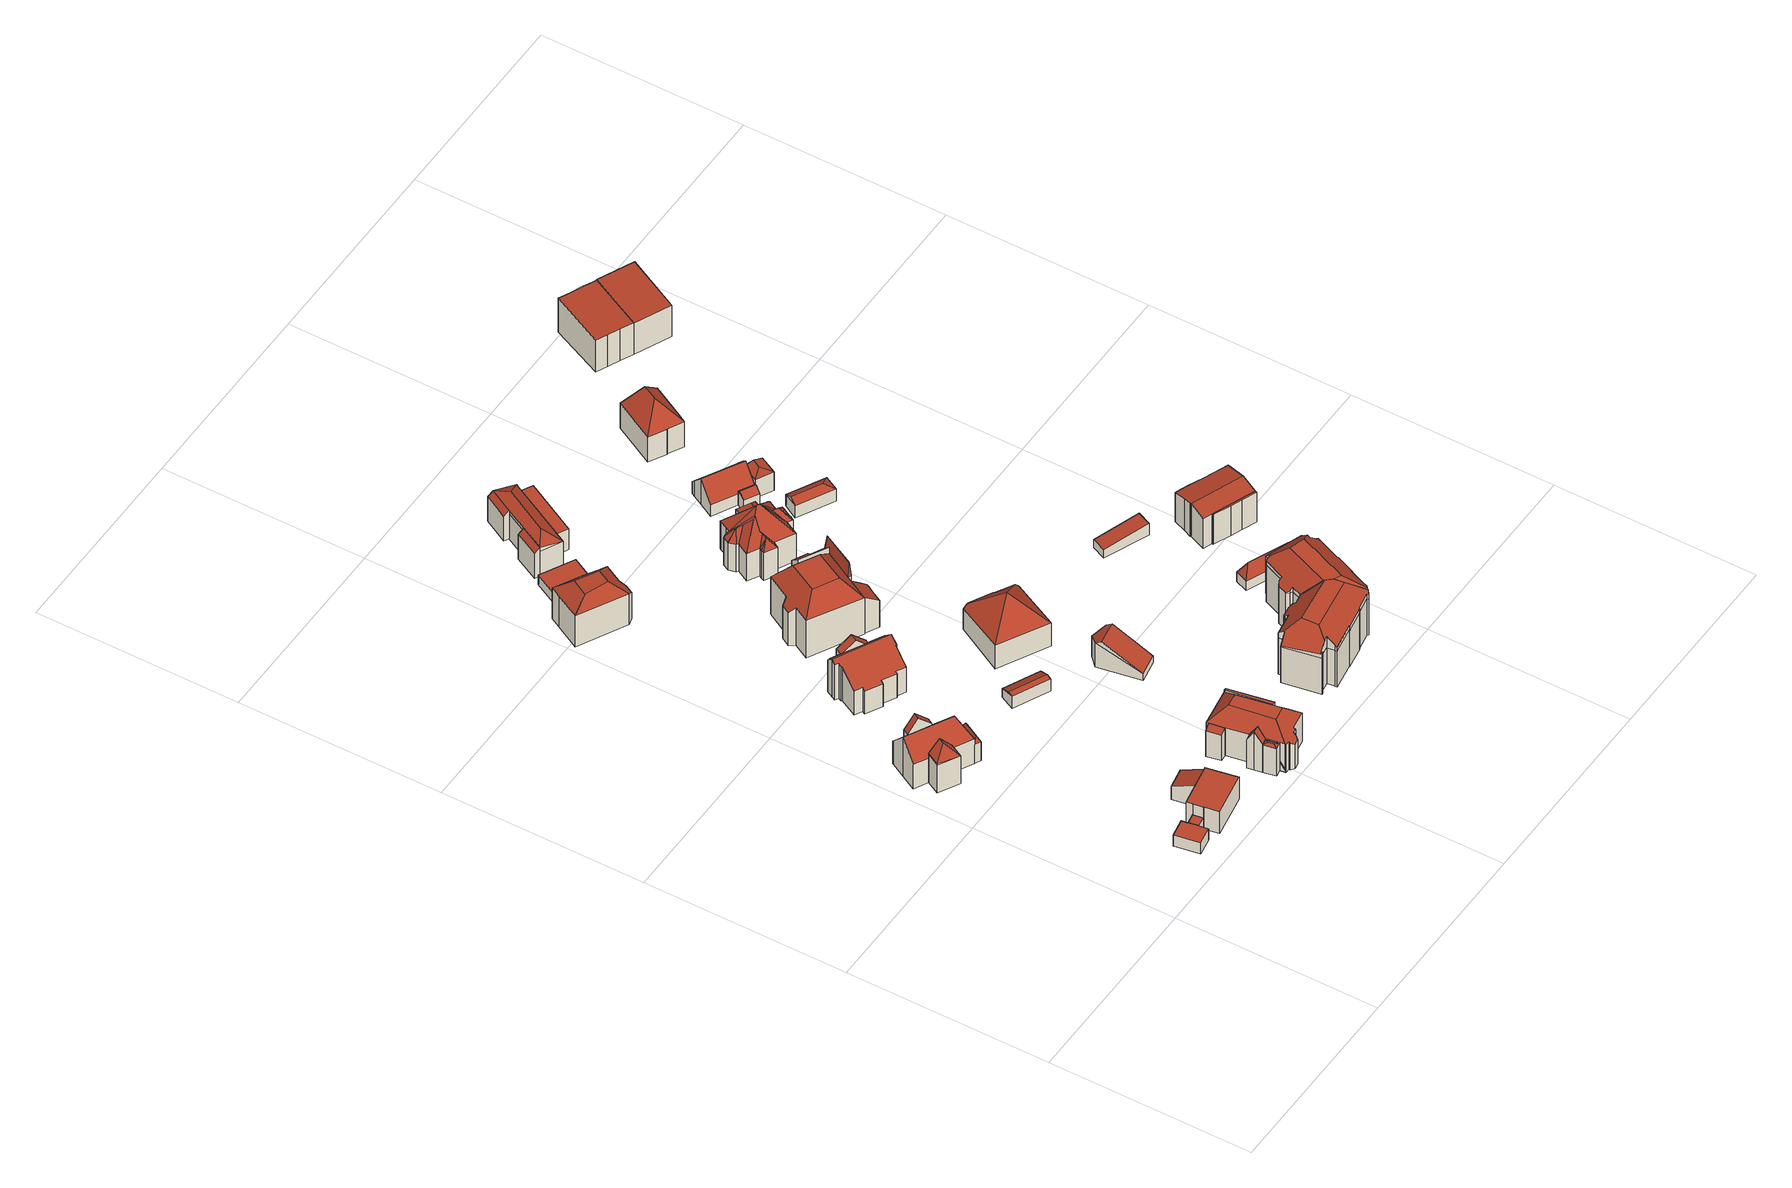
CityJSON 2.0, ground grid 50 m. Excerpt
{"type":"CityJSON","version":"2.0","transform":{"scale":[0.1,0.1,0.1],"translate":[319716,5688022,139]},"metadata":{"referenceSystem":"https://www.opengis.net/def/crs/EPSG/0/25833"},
"CityObjects":{
"building1":{"type":"Building","attributes":{"Gemeindeschluessel":14713000,"Geometrietyp2DReferenz":"3000","function":"31001_9998","roofType":"9999"},"children":["building1-1","building1-2","building1-3","building1-4"]},
"building1-1":{"type":"BuildingPart","attributes":{"Dachtyp_tdc":"tdcPolyFlatRoof","Dachneigung":0,"QualitaetDacherkennung":71,"Geometrietyp2DReferenz":"3000","roofType":"1000","measuredHeight":3.34},"parents":["building1"],"geometry":[{"type":"MultiSurface","lod":"2","boundaries":[[[0,1,2,3]],[[1,4,5,2]],[[6,7,8,9]],[[7,10,11,8]],[[10,0,3,11]],[[10,7,6,4,1,0]],[[3,2,5,9,8,11]],[[9,5,4,6]]],"semantics":{"surfaces":[{"type":"WallSurface"},{"type":"RoofSurface"},{"type":"GroundSurface"},{"type":"ClosureSurface"}],"values":[0,0,0,0,0,1,2,3]}}]},
"building1-2":{"type":"BuildingPart","attributes":{"Dachtyp_tdc":"tdcPolyFlatRoof","Dachneigung":0,"QualitaetDacherkennung":72,"Geometrietyp2DReferenz":"3000","roofType":"1000","measuredHeight":6.5},"parents":["building1"],"geometry":[{"type":"MultiSurface","lod":"2","boundaries":[[[12,13,14,15]],[[13,16,17,14]],[[16,18,19,20,17]],[[21,22,23]],[[21,24,25,22]],[[24,26,27,25]],[[26,28,27]],[[29,30,31,32,33]],[[30,12,15,31]],[[30,29,26,24,21,18,16,13,12]],[[15,14,17,20,22,25,27,32,31]],[[23,19,18,21]],[[23,22,20,19]],[[33,28,26,29]],[[33,32,27,28]]],"semantics":{"surfaces":[{"type":"WallSurface"},{"type":"RoofSurface"},{"type":"GroundSurface"},{"type":"ClosureSurface"}],"values":[0,0,0,0,0,0,0,0,0,1,2,0,3,0,3]}}]},
"building1-3":{"type":"BuildingPart","attributes":{"Dachtyp_tdc":"tdcPolyFlatRoof","Dachneigung":23.84,"QualitaetDacherkennung":59,"Geometrietyp2DReferenz":"3000","roofType":"2100","measuredHeight":6.34},"parents":["building1"],"geometry":[{"type":"MultiSurface","lod":"2","boundaries":[[[28,34,35,27]],[[34,36,37,35]],[[36,33,32,37]],[[33,36,34,28]],[[27,35,37,32]],[[27,32,33,28]]],"semantics":{"surfaces":[{"type":"WallSurface"},{"type":"RoofSurface"},{"type":"GroundSurface"},{"type":"ClosureSurface"}],"values":[0,0,0,1,2,3]}}]},
"building1-4":{"type":"BuildingPart","attributes":{"Dachtyp_tdc":"tdcPolyFlatRoof","Dachneigung":0,"QualitaetDacherkennung":72,"Geometrietyp2DReferenz":"3000","roofType":"1000","measuredHeight":3.4},"parents":["building1"],"geometry":[{"type":"MultiSurface","lod":"2","boundaries":[[[19,38,9,20]],[[38,6,9]],[[39,23,22,5,4]],[[23,39,38,19]],[[20,9,5,22]],[[4,6,38,39]],[[4,5,9,6]],[[20,22,23,19]]],"semantics":{"surfaces":[{"type":"WallSurface"},{"type":"RoofSurface"},{"type":"GroundSurface"},{"type":"ClosureSurface"}],"values":[0,0,0,1,2,0,3,3]}}]},
"building2":{"type":"Building","attributes":{"Gemeindeschluessel":14713000,"Geometrietyp2DReferenz":"3000","function":"31001_9998","roofType":"9999"},"children":["building2-1","building2-2","building2-3","building2-4"]},
"building2-1":{"type":"BuildingPart","attributes":{"Dachtyp_tdc":"tdcFreeFormRoof","Dachneigung":61.76,"QualitaetDacherkennung":25,"Geometrietyp2DReferenz":"3000","roofType":"5000","measuredHeight":7.15},"parents":["building2"],"geometry":[{"type":"MultiSurface","lod":"2","boundaries":[[[40,41,42,43]],[[41,44,45,42]],[[46,40,43,47]],[[44,41,48]],[[49,48,41,40]],[[49,40,46]],[[46,44,48,49]],[[43,42,45,47]],[[47,45,44,46]]],"semantics":{"surfaces":[{"type":"WallSurface"},{"type":"RoofSurface"},{"type":"GroundSurface"},{"type":"ClosureSurface"}],"values":[0,0,0,1,1,1,1,2,3]}}]},
"building2-2":{"type":"BuildingPart","attributes":{"Dachtyp_tdc":"tdcHipAndGableRoof","Dachneigung":48.73,"QualitaetDacherkennung":74,"Geometrietyp2DReferenz":"3000","roofType":"5000","measuredHeight":11.68},"parents":["building2"],"geometry":[{"type":"MultiSurface","lod":"2","boundaries":[[[50,51,52,53]],[[51,54,55,52]],[[54,56,55]],[[57,50,53,58,59]],[[60,50,61]],[[57,62,61,50]],[[60,61,62,63]],[[54,63,62,57]],[[51,60,63,54]],[[50,60,51]],[[53,52,55,58]],[[59,56,54,57]],[[59,58,55,56]]],"semantics":{"surfaces":[{"type":"WallSurface"},{"type":"RoofSurface"},{"type":"GroundSurface"},{"type":"ClosureSurface"}],"values":[0,0,0,0,1,1,1,0,0,0,2,0,3]}}]},
"building2-3":{"type":"BuildingPart","attributes":{"Dachtyp_tdc":"tdcGableRoof","Dachneigung":54.22,"QualitaetDacherkennung":40,"Geometrietyp2DReferenz":"3000","roofType":"3100","measuredHeight":10.3},"parents":["building2"],"geometry":[{"type":"MultiSurface","lod":"2","boundaries":[[[64,65,66,67]],[[64,68,69,65]],[[68,70,71,69]],[[70,72,73,71]],[[74,75,76,77]],[[76,75,68,64,67]],[[68,75,74,70]],[[72,77,76,67]],[[70,74,77,72]],[[73,66,65,69,71]],[[67,66,73,72]]],"semantics":{"surfaces":[{"type":"WallSurface"},{"type":"RoofSurface"},{"type":"GroundSurface"},{"type":"ClosureSurface"}],"values":[0,0,0,0,1,1,0,0,0,2,3]}}]},
"building2-4":{"type":"BuildingPart","attributes":{"Dachtyp_tdc":"tdcHipAndGableRoof","Dachneigung":48.33,"QualitaetDacherkennung":49,"Geometrietyp2DReferenz":"3000","roofType":"5000","measuredHeight":11.55},"parents":["building2"],"geometry":[{"type":"MultiSurface","lod":"2","boundaries":[[[56,78,55]],[[78,79,80,55]],[[79,81,82,80]],[[81,83,84,82]],[[83,85,86,84]],[[85,87,88,86]],[[87,89,90,88]],[[89,67,66,90]],[[72,91,92,73]],[[91,93,94,92]],[[93,95,46,47,94]],[[96,59,58,45,44]],[[96,95,93,97]],[[93,91,72,67,89,87,85,83,81,97]],[[81,79,78,56,59,96,97]],[[55,80,82,84,86,88,90,66,73,92,94,47,45,58]],[[73,66,67,72]],[[44,46,95,96]],[[44,45,47,46]],[[56,55,58,59]]],"semantics":{"surfaces":[{"type":"WallSurface"},{"type":"RoofSurface"},{"type":"GroundSurface"},{"type":"ClosureSurface"}],"values":[0,0,0,0,0,0,0,0,0,0,0,0,1,1,1,2,3,0,3,3]}}]},
"building3":{"type":"Building","attributes":{"Dachtyp_tdc":"tdcFreeFormRoof","Gemeindeschluessel":14713000,"Dachneigung":21.13,"QualitaetDacherkennung":28,"Geometrietyp2DReferenz":"3000","function":"31001_9998","roofType":"5000","measuredHeight":8.4},"geometry":[{"type":"MultiSurface","lod":"2","boundaries":[[[98,99,100,101]],[[99,102,103,100]],[[102,104,105,103]],[[104,98,101,105]],[[106,104,102]],[[107,106,102,99]],[[107,99,98]],[[106,107,98,104]],[[101,100,103,105]]],"semantics":{"surfaces":[{"type":"WallSurface"},{"type":"RoofSurface"},{"type":"GroundSurface"}],"values":[0,0,0,0,1,1,1,1,2]}}]},
"building4":{"type":"Building","attributes":{"Dachtyp_tdc":"tdcPolyFlatRoof","Gemeindeschluessel":14713000,"Dachneigung":21.86,"QualitaetDacherkennung":74,"Geometrietyp2DReferenz":"3000","function":"31001_9998","roofType":"2100","measuredHeight":8.21},"geometry":[{"type":"MultiSurface","lod":"2","boundaries":[[[108,109,110,111]],[[109,112,113,110]],[[112,114,115,113]],[[114,108,111,115]],[[114,112,109,108]],[[111,110,113,115]]],"semantics":{"surfaces":[{"type":"WallSurface"},{"type":"RoofSurface"},{"type":"GroundSurface"}],"values":[0,0,0,0,1,2]}}]},
"building5":{"type":"Building","attributes":{"Gemeindeschluessel":14713000,"Geometrietyp2DReferenz":"3000","function":"31001_9998","roofType":"9999"},"children":["building5-1","building5-2"]},
"building5-1":{"type":"BuildingPart","attributes":{"Dachtyp_tdc":"tdcGableRoof","Dachneigung":29.46,"QualitaetDacherkennung":26,"Geometrietyp2DReferenz":"3000","roofType":"3100","measuredHeight":11.12},"parents":["building5"],"geometry":[{"type":"MultiSurface","lod":"2","boundaries":[[[116,117,118,119]],[[117,120,118]],[[121,122,123,124]],[[122,125,126,123]],[[125,127,128,126]],[[127,129,130,128]],[[129,131,132,130]],[[131,133,134,132]],[[133,135,136,134]],[[135,137,138,136]],[[137,139,140,138]],[[139,141,142,140]],[[141,143,144,142]],[[143,145,146,144]],[[145,147,148,146]],[[147,149,150,148]],[[149,151,152,150]],[[151,153,154,152]],[[153,155,156,154]],[[155,157,158,156]],[[157,159,160,158]],[[159,161,162,160]],[[161,116,119,162]],[[157,155,153,151,149,147,145,143,141,139,137,135,133,131,129,127]],[[127,125,122,121,163,164,117,116,161,159,157]],[[119,118,123,126,128,130,132,134,136,138,140,142,144,146,148,150,152,154,156,158,160,162]],[[124,163,121]],[[164,120,117]],[[124,123,118,120]],[[124,120,164,163]]],"semantics":{"surfaces":[{"type":"WallSurface"},{"type":"RoofSurface"},{"type":"GroundSurface"},{"type":"ClosureSurface"}],"values":[0,0,0,0,0,0,0,0,0,0,0,0,0,0,0,0,0,0,0,0,0,0,0,1,1,2,0,0,3,3]}}]},
"building5-2":{"type":"BuildingPart","attributes":{"Dachtyp_tdc":"tdcGableRoof","Dachneigung":44.93,"QualitaetDacherkennung":33,"Geometrietyp2DReferenz":"3000","roofType":"3100","measuredHeight":10.63},"parents":["building5"],"geometry":[{"type":"MultiSurface","lod":"2","boundaries":[[[165,124,123,166]],[[120,167,168,118]],[[167,165,166,168]],[[165,167,169]],[[124,165,169,170,163]],[[167,120,164,170,169]],[[166,123,118,168]],[[118,123,124,120]],[[170,164,163]],[[163,164,120,124]]],"semantics":{"surfaces":[{"type":"WallSurface"},{"type":"RoofSurface"},{"type":"GroundSurface"},{"type":"ClosureSurface"}],"values":[0,0,0,0,1,1,2,3,0,3]}}]},
"building6":{"type":"Building","attributes":{"Gemeindeschluessel":14713000,"Geometrietyp2DReferenz":"3000","function":"31001_9998","roofType":"9999"},"children":["building6-1","building6-2","building6-3"]},
"building6-1":{"type":"BuildingPart","attributes":{"Dachtyp_tdc":"tdcPolyFlatRoof","Dachneigung":0,"QualitaetDacherkennung":60,"Geometrietyp2DReferenz":"3000","roofType":"1000","measuredHeight":8.69},"parents":["building6"],"geometry":[{"type":"MultiSurface","lod":"2","boundaries":[[[171,172,173,174,175]],[[172,176,177,173]],[[176,178,179,180,177]],[[178,176,172,171]],[[174,173,177,180]],[[175,179,178,171]],[[175,174,180,179]]],"semantics":{"surfaces":[{"type":"WallSurface"},{"type":"RoofSurface"},{"type":"GroundSurface"},{"type":"ClosureSurface"}],"values":[0,0,0,1,2,0,3]}}]},
"building6-2":{"type":"BuildingPart","attributes":{"Dachtyp_tdc":"tdcGableRoof","Dachneigung":59.56,"QualitaetDacherkennung":32,"Geometrietyp2DReferenz":"3000","roofType":"3100","measuredHeight":11.35},"parents":["building6"],"geometry":[{"type":"MultiSurface","lod":"2","boundaries":[[[181,182,103,183]],[[182,184,100,103]],[[184,185,101,100]],[[185,186,187,101]],[[186,188,189,187]],[[188,190,191,189]],[[190,192,191]],[[186,185,184,182,181,193,194,195]],[[195,190,188,186]],[[196,197,183,103,100,101,187,189,191]],[[198,192,190,195]],[[196,191,192,198]],[[181,183,197,193]],[[194,198,195]],[[193,197,196,198,194]]],"semantics":{"surfaces":[{"type":"WallSurface"},{"type":"RoofSurface"},{"type":"GroundSurface"},{"type":"ClosureSurface"}],"values":[0,0,0,0,0,0,0,1,1,2,0,3,0,0,3]}}]},
"building6-3":{"type":"BuildingPart","attributes":{"Dachtyp_tdc":"tdcCutTentRoof","Dachneigung":41.56,"QualitaetDacherkennung":64,"Geometrietyp2DReferenz":"3000","roofType":"9999","measuredHeight":11.4},"parents":["building6"],"geometry":[{"type":"MultiSurface","lod":"2","boundaries":[[[199,200,201,202]],[[200,203,204,201]],[[203,205,206,204]],[[205,207,208,206]],[[207,209,210,208]],[[209,211,212,210]],[[211,213,214,212]],[[213,215,216,214]],[[215,217,183,216]],[[217,218,193,197,183]],[[192,112,113,191]],[[112,109,110,113]],[[109,219,220,110]],[[219,175,174,220]],[[179,221,222,180]],[[221,199,202,222]],[[218,217,215,213,211,209,207,205,203,200,199,223,224]],[[219,109,112,192,198,194,218,224,225]],[[175,219,225,226]],[[199,221,179,175,226,223]],[[226,225,224,223]],[[202,201,204,206,208,210,212,214,216,183,197,196,191,113,110,220,174,180,222]],[[194,193,218]],[[192,191,196,198]],[[198,196,197,193,194]],[[180,174,175,179]]],"semantics":{"surfaces":[{"type":"WallSurface"},{"type":"RoofSurface"},{"type":"GroundSurface"},{"type":"ClosureSurface"}],"values":[0,0,0,0,0,0,0,0,0,0,0,0,0,0,0,0,1,1,1,1,1,2,0,3,3,3]}}]},
"building7":{"type":"Building","attributes":{"Dachtyp_tdc":"tdcCutTentRoof","Gemeindeschluessel":14713000,"Dachneigung":46.03,"QualitaetDacherkennung":47,"Geometrietyp2DReferenz":"3000","function":"31001_9998","roofType":"9999","measuredHeight":12.91},"geometry":[{"type":"MultiSurface","lod":"2","boundaries":[[[227,228,229,230]],[[228,231,232,229]],[[231,233,234,232]],[[233,235,236,234]],[[235,237,238,236]],[[237,239,240,238]],[[239,241,242,240]],[[241,243,244,242]],[[243,245,246,244]],[[245,247,248,246]],[[247,227,230,248]],[[228,227,247,249,250]],[[237,235,233,231,228,250,251]],[[245,243,241,239,237,251,252]],[[247,245,252,249]],[[252,251,250,249]],[[230,229,232,234,236,238,240,242,244,246,248]]],"semantics":{"surfaces":[{"type":"WallSurface"},{"type":"RoofSurface"},{"type":"GroundSurface"}],"values":[0,0,0,0,0,0,0,0,0,0,0,1,1,1,1,1,2]}}]},
"building8":{"type":"Building","attributes":{"Dachtyp_tdc":"tdcGableRoof","Gemeindeschluessel":14713000,"Dachneigung":26.07,"QualitaetDacherkennung":77,"Geometrietyp2DReferenz":"3000","function":"31001_9998","roofType":"3100","measuredHeight":3.9},"geometry":[{"type":"MultiSurface","lod":"2","boundaries":[[[253,254,255,256]],[[254,257,258,255]],[[257,259,260,258]],[[259,253,256,260]],[[257,254,261]],[[253,259,262]],[[254,253,262,261]],[[259,257,261,262]],[[256,255,258,260]]],"semantics":{"surfaces":[{"type":"WallSurface"},{"type":"RoofSurface"},{"type":"GroundSurface"}],"values":[0,0,0,0,0,0,1,1,2]}}]},
"building9":{"type":"Building","attributes":{"Dachtyp_tdc":"tdcPolyFlatRoof","Gemeindeschluessel":14713000,"Dachneigung":0,"QualitaetDacherkennung":67,"Geometrietyp2DReferenz":"3000","function":"31001_9998","roofType":"1000","measuredHeight":2.88},"geometry":[{"type":"MultiSurface","lod":"2","boundaries":[[[263,264,265,266]],[[264,267,268,265]],[[267,269,270,268]],[[269,263,266,270]],[[269,267,264,263]],[[266,265,268,270]]],"semantics":{"surfaces":[{"type":"WallSurface"},{"type":"RoofSurface"},{"type":"GroundSurface"}],"values":[0,0,0,0,1,2]}}]},
"building10":{"type":"Building","attributes":{"Gemeindeschluessel":14713000,"Geometrietyp2DReferenz":"3000","function":"31001_9998","roofType":"9999"},"children":["building10-1","building10-2","building10-3","building10-4"]},
"building10-1":{"type":"BuildingPart","attributes":{"Dachtyp_tdc":"tdcPolyFlatRoof","Dachneigung":37.49,"QualitaetDacherkennung":45,"Geometrietyp2DReferenz":"3000","roofType":"2100","measuredHeight":10.8},"parents":["building10"],"geometry":[{"type":"MultiSurface","lod":"2","boundaries":[[[271,272,273,274]],[[272,275,276,273]],[[275,277,278,276]],[[277,279,280,278]],[[279,281,282,280]],[[281,283,284,282]],[[283,285,286,284]],[[271,274,287]],[[285,283,281,279,277,275,272,271]],[[273,276,278,280,282,284,286,274]],[[287,285,271]],[[287,274,286,285]]],"semantics":{"surfaces":[{"type":"WallSurface"},{"type":"RoofSurface"},{"type":"GroundSurface"},{"type":"ClosureSurface"}],"values":[0,0,0,0,0,0,0,0,1,2,0,3]}}]},
"building10-2":{"type":"BuildingPart","attributes":{"Dachtyp_tdc":"tdcCutTentRoof","Dachneigung":48.55,"QualitaetDacherkennung":58,"Geometrietyp2DReferenz":"3000","roofType":"9999","measuredHeight":15.25},"parents":["building10"],"geometry":[{"type":"MultiSurface","lod":"2","boundaries":[[[288,289,290,291]],[[292,287,274,293]],[[285,294,295,286]],[[294,296,297,295]],[[296,298,299,297]],[[298,300,301,299]],[[300,302,303,301]],[[302,304,305,303]],[[304,306,307,305]],[[306,308,309,307]],[[308,288,291,309]],[[285,287,292,310,311,312]],[[294,285,312,313]],[[304,302,300,298,296,294,313,314]],[[310,289,288,308,306,304,314,311]],[[314,313,312,311]],[[291,290,315,293,274,286,295,297,299,301,303,305,307,309]],[[310,315,290,289]],[[293,315,310,292]],[[286,274,287,285]]],"semantics":{"surfaces":[{"type":"WallSurface"},{"type":"RoofSurface"},{"type":"GroundSurface"},{"type":"ClosureSurface"}],"values":[0,0,0,0,0,0,0,0,0,0,0,1,1,1,1,1,2,3,3,3]}}]},
"building10-3":{"type":"BuildingPart","attributes":{"Dachtyp_tdc":"tdcPolyFlatRoof","Dachneigung":42.59,"QualitaetDacherkennung":30,"Geometrietyp2DReferenz":"3000","roofType":"2100","measuredHeight":12.57},"parents":["building10"],"geometry":[{"type":"MultiSurface","lod":"2","boundaries":[[[316,317,318,290,289]],[[317,319,320,318]],[[319,321,322,320]],[[321,323,324,322]],[[321,319,317,316,325,323]],[[315,290,318,320,322,324]],[[289,310,326,325,316]],[[289,290,315,310]],[[326,323,325]],[[324,323,326,310,315]]],"semantics":{"surfaces":[{"type":"WallSurface"},{"type":"RoofSurface"},{"type":"GroundSurface"},{"type":"ClosureSurface"}],"values":[0,0,0,0,1,2,0,3,0,3]}}]},
"building10-4":{"type":"BuildingPart","attributes":{"Dachtyp_tdc":"tdcFreeFormRoof","Dachneigung":84.17,"QualitaetDacherkennung":45,"Geometrietyp2DReferenz":"3000","roofType":"5000","measuredHeight":14.73},"parents":["building10"],"geometry":[{"type":"MultiSurface","lod":"2","boundaries":[[[327,328,329,330]],[[328,331,332,329]],[[331,333,334,332]],[[333,335,292,293,334]],[[327,330,324,323]],[[336,335,333]],[[333,331,337,327,338,336]],[[338,327,323]],[[336,338,323,326,335]],[[328,337,331]],[[327,337,328]],[[330,329,332,334,293,315,324]],[[310,292,335,326]],[[315,293,292,310]],[[324,315,310,326,323]]],"semantics":{"surfaces":[{"type":"WallSurface"},{"type":"RoofSurface"},{"type":"GroundSurface"},{"type":"ClosureSurface"}],"values":[0,0,0,0,0,1,1,1,1,0,0,2,0,3,3]}}]},
"building11":{"type":"Building","attributes":{"Dachtyp_tdc":"tdcFreeFormRoof","Gemeindeschluessel":14713000,"Dachneigung":33.56,"QualitaetDacherkennung":3,"Geometrietyp2DReferenz":"3000","function":"31001_9998","roofType":"5000","measuredHeight":8.02},"geometry":[{"type":"MultiSurface","lod":"2","boundaries":[[[339,340,341,342]],[[340,343,344,341]],[[343,345,346,344]],[[345,347,348,346]],[[347,339,342,348]],[[340,339,349,350]],[[349,347,345,343,350]],[[343,340,350]],[[339,347,349]],[[342,341,344,346,348]]],"semantics":{"surfaces":[{"type":"WallSurface"},{"type":"RoofSurface"},{"type":"GroundSurface"}],"values":[0,0,0,0,0,1,1,0,0,2]}}]},
"building12":{"type":"Building","attributes":{"Dachtyp_tdc":"tdcPolyFlatRoof","Gemeindeschluessel":14713000,"Dachneigung":20.61,"QualitaetDacherkennung":42,"Geometrietyp2DReferenz":"3000","function":"31001_9998","roofType":"2100","measuredHeight":6.16},"geometry":[{"type":"MultiSurface","lod":"2","boundaries":[[[351,352,353,354]],[[352,355,356,353]],[[355,357,358,356]],[[357,359,360,358]],[[359,351,354,360]],[[359,357,355,352,351]],[[354,353,356,358,360]]],"semantics":{"surfaces":[{"type":"WallSurface"},{"type":"RoofSurface"},{"type":"GroundSurface"}],"values":[0,0,0,0,0,1,2]}}]},
"building13":{"type":"Building","attributes":{"Dachtyp_tdc":"tdcFreeFormRoof","Gemeindeschluessel":14713000,"Dachneigung":45.93,"QualitaetDacherkennung":55,"Geometrietyp2DReferenz":"3000","function":"31001_9998","roofType":"5000","measuredHeight":13.39},"geometry":[{"type":"MultiSurface","lod":"2","boundaries":[[[361,362,363,364]],[[362,365,366,363]],[[365,367,368,366]],[[367,369,370,368]],[[369,371,372,370]],[[371,373,374,372]],[[373,375,376,374]],[[375,361,364,376]],[[377,378,362,361,375,373,379]],[[367,365,378,377]],[[367,377,369]],[[377,379,371,369]],[[365,362,378]],[[373,371,379]],[[364,363,366,368,370,372,374,376]]],"semantics":{"surfaces":[{"type":"WallSurface"},{"type":"RoofSurface"},{"type":"GroundSurface"}],"values":[0,0,0,0,0,0,0,0,1,1,1,1,0,0,2]}}]},
"building14":{"type":"Building","attributes":{"Gemeindeschluessel":14713000,"Geometrietyp2DReferenz":"3000","function":"31001_9998","roofType":"9999"},"children":["building14-1","building14-2","building14-3","building14-4"]},
"building14-1":{"type":"BuildingPart","attributes":{"Dachtyp_tdc":"tdcHipRoof","Dachneigung":36.75,"QualitaetDacherkennung":73,"Geometrietyp2DReferenz":"3000","roofType":"3200","measuredHeight":9.85},"parents":["building14"],"geometry":[{"type":"MultiSurface","lod":"2","boundaries":[[[380,381,382,383]],[[384,385,386,387]],[[385,388,389,390,386]],[[391,392,393,394,395]],[[392,396,397,393]],[[385,398,399]],[[400,392,401]],[[398,402,403,400,401,399]],[[392,391,388,385,399,401]],[[380,403,402,381]],[[392,400,396]],[[384,398,385]],[[383,382,387,386,390,394,393,397]],[[387,382,381,384]],[[391,395,389,388]],[[395,394,390,389]],[[383,397,396,380]],[[396,400,403,380]],[[381,402,398,384]]],"semantics":{"surfaces":[{"type":"WallSurface"},{"type":"RoofSurface"},{"type":"GroundSurface"},{"type":"ClosureSurface"}],"values":[0,0,0,0,0,1,1,1,1,0,0,0,2,3,0,3,3,3,3]}}]},
"building14-2":{"type":"BuildingPart","attributes":{"Dachtyp_tdc":"tdcPolyFlatRoof","Dachneigung":41.93,"QualitaetDacherkennung":55,"Geometrietyp2DReferenz":"3000","roofType":"2100","measuredHeight":8.54},"parents":["building14"],"geometry":[{"type":"MultiSurface","lod":"2","boundaries":[[[404,405,397,396,400]],[[404,406,407,405]],[[406,403,380,383,407]],[[403,406,404,400]],[[397,405,407,383]],[[396,397,383,380]],[[400,396,380,403]]],"semantics":{"surfaces":[{"type":"WallSurface"},{"type":"RoofSurface"},{"type":"GroundSurface"},{"type":"ClosureSurface"}],"values":[0,0,0,1,2,3,3]}}]},
"building14-3":{"type":"BuildingPart","attributes":{"Dachtyp_tdc":"tdcPolyFlatRoof","Dachneigung":41.76,"QualitaetDacherkennung":52,"Geometrietyp2DReferenz":"3000","roofType":"2100","measuredHeight":8.52},"parents":["building14"],"geometry":[{"type":"MultiSurface","lod":"2","boundaries":[[[408,398,384,387,409]],[[410,411,382,381,402]],[[410,408,409,411]],[[410,402,398,408]],[[409,387,382,411]],[[381,382,387,384]],[[402,381,384,398]]],"semantics":{"surfaces":[{"type":"WallSurface"},{"type":"RoofSurface"},{"type":"GroundSurface"},{"type":"ClosureSurface"}],"values":[0,0,0,1,2,3,3]}}]},
"building14-4":{"type":"BuildingPart","attributes":{"Dachtyp_tdc":"tdcPolyFlatRoof","Dachneigung":0,"QualitaetDacherkennung":57,"Geometrietyp2DReferenz":"3000","roofType":"1000","measuredHeight":6.18},"parents":["building14"],"geometry":[{"type":"MultiSurface","lod":"2","boundaries":[[[412,395,394,413]],[[389,414,415,390]],[[414,412,413,415]],[[414,389,395,412]],[[413,394,390,415]],[[390,394,395,389]]],"semantics":{"surfaces":[{"type":"WallSurface"},{"type":"RoofSurface"},{"type":"GroundSurface"},{"type":"ClosureSurface"}],"values":[0,0,0,1,2,3]}}]},
"building15":{"type":"Building","attributes":{"Dachtyp_tdc":"tdcFreeFormRoof","Gemeindeschluessel":14713000,"Dachneigung":50.7,"QualitaetDacherkennung":23,"Geometrietyp2DReferenz":"3000","function":"31001_9998","roofType":"5000","measuredHeight":14.94},"geometry":[{"type":"MultiSurface","lod":"2","boundaries":[[[416,417,418,419]],[[417,420,421,418]],[[420,422,423,421]],[[422,424,425,423]],[[424,426,427,425]],[[426,428,429,427]],[[428,430,431,429]],[[430,432,433,431]],[[432,434,435,433]],[[434,436,437,435]],[[436,438,439,437]],[[438,440,441,439]],[[440,442,443,441]],[[442,444,445,443]],[[444,446,447,445]],[[446,448,449,447]],[[448,450,451,449]],[[450,452,453,451]],[[452,454,455,453]],[[454,456,457,455]],[[456,458,459,457]],[[458,460,461,459]],[[460,462,463,461]],[[462,464,465,463]],[[464,466,467,465]],[[466,468,469,467]],[[468,470,471,469]],[[470,472,473,471]],[[472,474,475,473]],[[474,476,477,475]],[[476,478,479,477]],[[478,416,419,479]],[[480,481,482,476,474]],[[483,484,485,486,480,474,472]],[[483,472,470]],[[487,452,488]],[[489,452,487]],[[484,452,489]],[[484,454,452]],[[484,490,454]],[[484,468,490]],[[483,468,484]],[[468,483,470]],[[491,492,493,494,490,468,466]],[[491,466,464]],[[492,491,464,462]],[[493,492,462,460]],[[494,458,456]],[[493,458,494]],[[458,493,460]],[[490,494,456,454]],[[488,452,450]],[[495,487,488,450,448]],[[496,495,448,446]],[[497,496,446,444]],[[497,444,442]],[[489,487,495,496,497,442,440]],[[485,484,489,440,438]],[[438,436,434,432,485]],[[432,486,485]],[[486,432,498]],[[499,500,501,502,503,498,432,430]],[[499,430,428]],[[500,499,428,426]],[[501,500,426,424]],[[502,501,424,422]],[[503,502,422,420]],[[481,480,486,498,503,420,417]],[[417,482,481]],[[416,482,417]],[[482,416,478]],[[482,478,476]],[[419,418,421,423,425,427,429,431,433,435,437,439,441,443,445,447,449,451,453,455,457,459,461,463,465,467,469,471,473,475,477,479]]],"semantics":{"surfaces":[{"type":"WallSurface"},{"type":"RoofSurface"},{"type":"GroundSurface"}],"values":[0,0,0,0,0,0,0,0,0,0,0,0,0,0,0,0,0,0,0,0,0,0,0,0,0,0,0,0,0,0,0,0,1,1,1,1,1,1,1,1,1,1,1,1,1,1,1,1,1,1,1,1,1,1,1,1,1,1,1,1,1,1,1,1,1,1,1,1,1,1,1,1,2]}}]},
"building16":{"type":"Building","attributes":{"Dachtyp_tdc":"tdcFreeFormRoof","Gemeindeschluessel":14713000,"Dachneigung":40.83,"QualitaetDacherkennung":54,"Geometrietyp2DReferenz":"3000","function":"31001_9998","roofType":"5000","measuredHeight":15.85},"geometry":[{"type":"MultiSurface","lod":"2","boundaries":[[[504,505,506,507]],[[505,508,509,506]],[[508,510,511,509]],[[510,512,513,511]],[[512,514,515,513]],[[514,516,517,515]],[[516,518,519,517]],[[518,520,521,519]],[[520,522,523,521]],[[522,524,525,523]],[[524,526,527,525]],[[526,528,529,527]],[[528,530,531,529]],[[530,532,533,531]],[[532,534,535,533]],[[534,536,537,535]],[[536,538,539,537]],[[538,540,541,539]],[[540,542,543,541]],[[542,544,545,543]],[[544,546,547,545]],[[546,548,549,547]],[[548,550,551,549]],[[550,552,553,551]],[[552,554,555,553]],[[554,556,557,555]],[[556,504,507,557]],[[558,559,560,544,561,562,563,564,565,566,567]],[[568,569,570,571]],[[572,573,574,575,576,577,578,579,580,581,582,569,568,583]],[[583,566,565,584,585,586,587,588,572]],[[568,571,567,566,583]],[[526,588,587,528]],[[524,573,572,588,526]],[[528,587,586,530]],[[530,586,585,532]],[[532,585,584,534]],[[534,584,565,564,536]],[[505,582,581,508]],[[504,569,582,505]],[[508,581,580,510]],[[510,580,579,512]],[[512,579,578,514]],[[514,578,577,516]],[[516,577,576,518]],[[518,576,575,520]],[[520,575,574,522]],[[522,574,573,524]],[[554,571,570,556]],[[552,567,571,554]],[[556,570,569,504]],[[550,558,567,552]],[[536,564,563,538]],[[538,563,562,540]],[[540,562,561,542]],[[542,561,544]],[[544,560,546]],[[546,560,559,548]],[[548,559,558,550]],[[507,506,509,511,513,515,517,519,521,523,525,527,529,531,533,535,537,539,541,543,545,547,549,551,553,555,557]]],"semantics":{"surfaces":[{"type":"WallSurface"},{"type":"RoofSurface"},{"type":"GroundSurface"}],"values":[0,0,0,0,0,0,0,0,0,0,0,0,0,0,0,0,0,0,0,0,0,0,0,0,0,0,0,1,1,1,1,1,0,0,0,0,0,0,0,0,0,0,0,0,0,0,0,0,0,0,0,0,0,0,0,0,0,0,0,2]}}]},
"building17":{"type":"Building","attributes":{"Dachtyp_tdc":"tdcFreeFormRoof","Gemeindeschluessel":14713000,"Dachneigung":40.01,"QualitaetDacherkennung":53,"Geometrietyp2DReferenz":"3000","function":"31001_9998","roofType":"5000","measuredHeight":15.88},"geometry":[{"type":"MultiSurface","lod":"2","boundaries":[[[589,590,591,592]],[[590,593,594,591]],[[593,595,596,594]],[[595,597,598,596]],[[597,599,600,598]],[[599,601,557,600]],[[601,602,603,557]],[[602,604,605,603]],[[604,606,551,605]],[[606,607,608,551]],[[607,609,610,608]],[[609,611,612,610]],[[611,613,614,612]],[[613,615,616,614]],[[615,617,618,616]],[[617,619,620,618]],[[619,621,622,620]],[[621,623,624,622]],[[623,625,626,624]],[[625,627,628,626]],[[627,629,630,628]],[[629,631,632,630]],[[631,633,634,632]],[[633,635,636,634]],[[635,637,638,636]],[[637,639,640,638]],[[639,589,592,640]],[[641,642,643,644,613,611,645,646,647,648,649]],[[650,651,652,653,654,655,641,649,656]],[[657,658,659,650,656,660,661,662,663,664,665,666,667,668]],[[669,661,660,670]],[[660,656,649,648,670]],[[601,669,670,602]],[[602,670,648,604]],[[599,661,669,601]],[[637,668,667,639]],[[635,657,668,637]],[[639,667,666,589]],[[589,666,665,590]],[[590,665,664,593]],[[593,664,663,595]],[[595,663,662,597]],[[597,662,661,599]],[[631,659,658,633]],[[629,651,650,659,631]],[[633,658,657,635]],[[621,655,654,623]],[[619,642,641,655,621]],[[623,654,653,625]],[[625,653,652,627]],[[627,652,651,629]],[[604,648,647,606]],[[606,647,646,607]],[[607,646,645,609]],[[609,645,611]],[[613,644,615]],[[615,644,643,617]],[[617,643,642,619]],[[592,591,594,596,598,600,557,603,605,551,608,610,612,614,616,618,620,622,624,626,628,630,632,634,636,638,640]]],"semantics":{"surfaces":[{"type":"WallSurface"},{"type":"RoofSurface"},{"type":"GroundSurface"}],"values":[0,0,0,0,0,0,0,0,0,0,0,0,0,0,0,0,0,0,0,0,0,0,0,0,0,0,0,1,1,1,1,1,0,0,0,0,0,0,0,0,0,0,0,0,0,0,0,0,0,0,0,0,0,0,0,0,0,0,2]}}]},
"building18":{"type":"Building","attributes":{"Dachtyp_tdc":"tdcGableRoof","Gemeindeschluessel":14713000,"Dachneigung":37.31,"QualitaetDacherkennung":49,"Geometrietyp2DReferenz":"3000","function":"31001_9998","roofType":"3100","measuredHeight":4.58},"geometry":[{"type":"MultiSurface","lod":"2","boundaries":[[[671,672,673,674]],[[672,675,676,673]],[[675,677,678,676]],[[677,671,674,678]],[[675,672,679]],[[671,677,680]],[[672,671,680,679]],[[677,675,679,680]],[[674,673,676,678]]],"semantics":{"surfaces":[{"type":"WallSurface"},{"type":"RoofSurface"},{"type":"GroundSurface"}],"values":[0,0,0,0,0,0,1,1,2]}}]},
"building19":{"type":"Building","attributes":{"Dachtyp_tdc":"tdcGableRoof","Gemeindeschluessel":14713000,"Dachneigung":47.79,"QualitaetDacherkennung":66,"Geometrietyp2DReferenz":"3000","function":"31001_9998","roofType":"3100","measuredHeight":7.73},"geometry":[{"type":"MultiSurface","lod":"2","boundaries":[[[681,682,683,674]],[[682,684,685,683]],[[684,686,687,685]],[[686,688,689,687]],[[688,690,691,689]],[[690,692,693,691]],[[692,694,695,693]],[[694,696,697,695]],[[696,698,699,697]],[[698,700,701,699]],[[700,702,703,701]],[[702,704,673,703]],[[704,681,674,673]],[[700,698,696,694,692,690,688,686,684]],[[684,682,681,704,702,700]],[[674,683,685,687,689,691,693,695,697,699,701,703,673]]],"semantics":{"surfaces":[{"type":"WallSurface"},{"type":"RoofSurface"},{"type":"GroundSurface"}],"values":[0,0,0,0,0,0,0,0,0,0,0,0,0,1,1,2]}}]},
"building20":{"type":"Building","attributes":{"Dachtyp_tdc":"tdcHipAndGableRoof","Gemeindeschluessel":14713000,"Dachneigung":28.61,"QualitaetDacherkennung":67,"Geometrietyp2DReferenz":"3000","function":"31001_9998","roofType":"5000","measuredHeight":4.52},"geometry":[{"type":"MultiSurface","lod":"2","boundaries":[[[705,706,707,708]],[[706,709,710,707]],[[709,711,712,710]],[[711,705,708,712]],[[709,706,713]],[[705,711,714]],[[706,705,714,713]],[[711,709,713,714]],[[708,707,710,712]]],"semantics":{"surfaces":[{"type":"WallSurface"},{"type":"RoofSurface"},{"type":"GroundSurface"}],"values":[0,0,0,0,1,0,1,1,2]}}]},
"building21":{"type":"Building","attributes":{"Dachtyp_tdc":"tdcFreeFormRoof","Gemeindeschluessel":14713000,"Dachneigung":11.15,"QualitaetDacherkennung":34,"Geometrietyp2DReferenz":"3000","function":"31001_9998","roofType":"5000","measuredHeight":5.81},"geometry":[{"type":"MultiSurface","lod":"2","boundaries":[[[715,716,699,703]],[[716,717,718,699]],[[717,719,720,718]],[[719,721,722,720]],[[721,715,703,722]],[[721,723,715]],[[719,724,723,721]],[[723,724,717,716,715]],[[719,717,724]],[[703,699,718,720,722]]],"semantics":{"surfaces":[{"type":"WallSurface"},{"type":"RoofSurface"},{"type":"GroundSurface"}],"values":[0,0,0,0,0,1,1,1,0,2]}}]},
"building22":{"type":"Building","attributes":{"Dachtyp_tdc":"tdcFreeFormRoof","Gemeindeschluessel":14713000,"Dachneigung":62.48,"QualitaetDacherkennung":19,"Geometrietyp2DReferenz":"3000","function":"31001_9998","roofType":"5000","measuredHeight":5.99},"geometry":[{"type":"MultiSurface","lod":"2","boundaries":[[[725,726,727,728]],[[726,729,730,727]],[[729,731,732,730]],[[731,725,728,732]],[[733,734,731,729]],[[733,729,726]],[[734,733,726,725]],[[734,725,731]],[[728,727,730,732]]],"semantics":{"surfaces":[{"type":"WallSurface"},{"type":"RoofSurface"},{"type":"GroundSurface"}],"values":[0,0,0,0,1,0,1,1,2]}}]},
"building23":{"type":"Building","attributes":{"Dachtyp_tdc":"tdcPolyFlatRoof","Gemeindeschluessel":14713000,"Dachneigung":4.46,"QualitaetDacherkennung":58,"Geometrietyp2DReferenz":"3000","function":"31001_9998","roofType":"2100","measuredHeight":3.35},"geometry":[{"type":"MultiSurface","lod":"2","boundaries":[[[735,736,737,738]],[[736,739,740,737]],[[739,741,742,740]],[[741,735,738,742]],[[741,739,736,735]],[[738,737,740,742]]],"semantics":{"surfaces":[{"type":"WallSurface"},{"type":"RoofSurface"},{"type":"GroundSurface"}],"values":[0,0,0,0,1,2]}}]},
"building24":{"type":"Building","attributes":{"Dachtyp_tdc":"tdcHipRoof","Gemeindeschluessel":14713000,"Dachneigung":47.6,"QualitaetDacherkennung":53,"Geometrietyp2DReferenz":"3000","function":"31001_9998","roofType":"3200","measuredHeight":12.3},"geometry":[{"type":"MultiSurface","lod":"2","boundaries":[[[743,744,745,746]],[[744,747,748,745]],[[747,749,750,748]],[[749,751,752,750]],[[751,753,754,752]],[[753,755,756,754]],[[755,757,758,756]],[[757,759,760,758]],[[759,743,746,760]],[[751,749,747,744,743,761]],[[755,753,762]],[[743,759,757,755,762,761]],[[753,751,761,762]],[[746,745,748,750,752,754,756,758,760]]],"semantics":{"surfaces":[{"type":"WallSurface"},{"type":"RoofSurface"},{"type":"GroundSurface"}],"values":[0,0,0,0,0,0,0,0,0,1,1,1,1,2]}}]},
"building25":{"type":"Building","attributes":{"Gemeindeschluessel":14713000,"Geometrietyp2DReferenz":"3000","function":"31001_9998","roofType":"9999"},"children":["building25-1","building25-2"]},
"building25-1":{"type":"BuildingPart","attributes":{"Dachtyp_tdc":"tdcPolyFlatRoof","Dachneigung":0,"QualitaetDacherkennung":30,"Geometrietyp2DReferenz":"3000","roofType":"1000","measuredHeight":8.82},"parents":["building25"],"geometry":[{"type":"MultiSurface","lod":"2","boundaries":[[[763,764,765,766]],[[764,767,768,765]],[[767,769,770,768]],[[769,771,772,770]],[[771,773,774,772]],[[773,775,776,774]],[[773,771,769,767,764,763,775]],[[776,766,765,768,770,772,774]],[[766,776,775,763]]],"semantics":{"surfaces":[{"type":"WallSurface"},{"type":"RoofSurface"},{"type":"GroundSurface"},{"type":"ClosureSurface"}],"values":[0,0,0,0,0,0,1,2,3]}}]},
"building25-2":{"type":"BuildingPart","attributes":{"Dachtyp_tdc":"tdcGableRoof","Dachneigung":11.26,"QualitaetDacherkennung":69,"Geometrietyp2DReferenz":"3000","roofType":"3100","measuredHeight":9.8},"parents":["building25"],"geometry":[{"type":"MultiSurface","lod":"2","boundaries":[[[777,778,779,780]],[[778,781,782,779]],[[781,783,784,782]],[[783,785,786,784]],[[785,787,788,786]],[[787,789,790,788]],[[789,791,792,790]],[[791,793,794,792]],[[793,795,796,794]],[[795,797,798,796]],[[797,799,800,798]],[[799,801,802,800]],[[801,803,804,802]],[[803,805,763,766,804]],[[775,777,780,776]],[[803,801,799,797,795,793,791,789,787,785,783,781,778]],[[778,777,775,805,803]],[[780,779,782,784,786,788,790,792,794,796,798,800,802,804,766,776]],[[775,763,805]],[[775,776,766,763]]],"semantics":{"surfaces":[{"type":"WallSurface"},{"type":"RoofSurface"},{"type":"GroundSurface"},{"type":"ClosureSurface"}],"values":[0,0,0,0,0,0,0,0,0,0,0,0,0,0,0,1,1,2,0,3]}}]},
"building26":{"type":"Building","attributes":{"Dachtyp_tdc":"tdcPolyFlatRoof","Gemeindeschluessel":14713000,"Dachneigung":2.7,"QualitaetDacherkennung":69,"Geometrietyp2DReferenz":"3000","function":"31001_9998","roofType":"2100","measuredHeight":10.13},"geometry":[{"type":"MultiSurface","lod":"2","boundaries":[[[806,807,808,809]],[[807,810,811,808]],[[810,812,813,811]],[[812,814,815,813]],[[814,816,817,815]],[[816,818,819,817]],[[818,820,821,819]],[[820,822,823,821]],[[822,806,809,823]],[[822,820,818,816,814,812,810,807,806]],[[809,808,811,813,815,817,819,821,823]]],"semantics":{"surfaces":[{"type":"WallSurface"},{"type":"RoofSurface"},{"type":"GroundSurface"}],"values":[0,0,0,0,0,0,0,0,0,1,2]}}]},
"building27":{"type":"Building","attributes":{"Dachtyp_tdc":"tdcPolyFlatRoof","Gemeindeschluessel":14713000,"Dachneigung":4.08,"QualitaetDacherkennung":73,"Geometrietyp2DReferenz":"3000","function":"31001_9998","roofType":"2100","measuredHeight":10.33},"geometry":[{"type":"MultiSurface","lod":"2","boundaries":[[[824,825,823,809]],[[825,826,827,823]],[[826,828,829,827]],[[828,824,809,829]],[[828,826,825,824]],[[809,823,827,829]]],"semantics":{"surfaces":[{"type":"WallSurface"},{"type":"RoofSurface"},{"type":"GroundSurface"}],"values":[0,0,0,0,1,2]}}]}
},
"vertices":[
[155,101,66],[200,109,66],[200,109,33],[155,101,33],[202,93,66],[202,93,33],[207,69,66],[210,48,66],[210,48,33],[207,69,33],[166,40,66],[166,40,33],
[346,57,98],[238,38,98],[238,38,33],[346,57,33],[232,73,98],[232,73,33],[231,73,98],[231,73,67],[231,73,33],[227,98,98],[227,98,33],[227,98,67],[225,113,98],[225,113,33],[279,123,98],[279,123,33],[279,123,96],[330,132,98],[332,133,98],[332,133,33],[330,132,33],[330,132,96],
[269,177,72],[269,177,33],[320,186,72],[320,186,33],
[207,69,67],[202,93,67],
[194,633,77],[166,582,77],[166,582,21],[194,633,21],[152,589,77],[152,589,21],[179,641,77],[179,641,21],[163,592,92],[183,630,93],
[86,582,104],[36,609,104],[36,609,21],[86,582,21],[54,641,104],[54,641,21],[54,641,93],[103,615,104],[103,615,21],[103,615,93],[36,609,108],[70,615,138],[77,629,138],[54,641,108],
[100,731,88],[100,731,21],[92,717,21],[92,717,88],[101,732,88],[101,732,21],[152,704,88],[152,704,21],[144,690,88],[144,690,21],[152,704,92],[124,720,124],[115,705,124],[144,690,92],
[54,641,92],[20,659,93],[20,659,21],[40,696,137],[40,696,21],[59,731,92],[59,731,21],[61,734,88],[61,734,21],[65,732,88],[65,732,21],[78,725,88],[78,725,21],[162,680,88],[162,680,21],[191,664,88],[191,664,21],[179,641,89],[152,589,93],[150,637,137],
[435,55,118],[452,58,118],[452,58,37],[435,55,37],[458,27,118],[458,27,37],[441,24,118],[441,24,37],[448,34,121],[445,47,121],
[412,181,112],[430,185,119],[430,185,37],[412,181,37],[436,148,119],[436,148,37],[419,146,112],[419,146,37],
[177,962,112],[202,949,112],[202,949,27],[177,962,27],[202,949,109],[264,916,112],[264,916,113],[264,916,27],[264,916,99],[295,900,112],[295,900,27],[283,876,138],[283,876,27],[273,857,127],[273,857,27],[271,858,126],[271,858,27],[249,818,101],[249,818,27],[227,830,101],[227,830,27],[225,826,98],[225,826,27],[191,844,98],[191,844,27],[187,837,94],[187,837,27],[148,858,94],[148,858,27],[152,865,99],[152,865,27],[134,875,98],[134,875,27],[157,919,127],[157,919,27],[154,920,127],[154,920,27],[158,928,132],[158,928,27],[150,933,132],[150,933,27],[155,943,138],[155,943,27],[164,959,121],[164,959,27],[173,955,121],[173,955,27],[252,922,112],[206,947,112],
[274,934,99],[274,934,27],[211,967,109],[211,967,27],[243,950,133],[233,932,133],
[525,205,124],[531,206,124],[531,206,37],[525,205,37],[525,205,119],[551,97,124],[551,97,37],[544,96,124],[544,96,121],[544,96,37],
[461,12,39],[458,27,65],[461,12,37],[452,58,119],[435,55,119],[431,73,150],[431,73,37],[428,90,121],[428,90,37],[446,93,121],[446,93,37],[446,93,120],[460,15,45],[452,59,121],[449,76,150],[449,76,37],[460,15,37],[449,76,120],
[556,32,122],[510,24,122],[510,24,37],[556,32,37],[510,20,119],[510,20,37],[500,18,119],[500,18,37],[500,14,115],[500,14,37],[494,5,109],[494,5,37],[481,3,108],[481,3,37],[472,9,115],[472,9,37],[471,13,119],[471,13,37],[461,12,119],[460,15,121],[429,190,119],[429,190,37],[549,67,122],[549,67,37],[523,60,151],[487,54,151],[470,160,151],[503,165,151],
[33,1541,112],[45,1565,112],[45,1565,21],[33,1541,21],[90,1541,112],[90,1541,21],[110,1530,112],[110,1530,21],[143,1512,111],[143,1512,21],[161,1502,111],[161,1502,21],[139,1460,111],[139,1460,21],[143,1443,99],[143,1443,21],[133,1424,99],[133,1424,21],[115,1419,112],[115,1419,21],[0,1480,113],[0,1480,21],[38,1481,145],[60,1520,145],[109,1488,150],[92,1456,150],
[409,562,65],[323,603,65],[323,603,30],[409,562,30],[340,638,56],[340,638,30],[426,597,56],[426,597,30],[328,614,69],[414,573,69],
[114,1642,51],[194,1600,51],[194,1600,22],[114,1642,22],[166,1547,51],[166,1547,22],[86,1589,51],[86,1589,22],
[378,1035,131],[394,1026,118],[394,1026,23],[378,1035,23],[411,1017,102],[411,1017,23],[407,1008,102],[407,1008,23],[400,996,102],[400,996,23],[385,969,102],[385,969,23],[352,986,131],[352,986,23],[351,984,131],[351,984,23],[378,1035,130],
[332,1165,133],[357,1152,132],[357,1152,23],[332,1165,23],[384,1045,130],[384,1045,23],[227,1051,135],[227,1051,23],[247,1089,135],[247,1089,23],[238,1103,119],[238,1103,23],[250,1124,119],[250,1124,23],[265,1124,134],[265,1124,23],[297,1183,134],[297,1183,23],[299,1182,134],[299,1182,23],[323,1170,134],[323,1170,23],[423,1117,130],[374,1108,175],[336,1037,175],[276,1067,176],[315,1139,176],[423,1117,23],
[357,1152,149],[371,1177,122],[371,1177,23],[406,1159,122],[406,1159,23],[401,1149,131],[401,1149,23],[431,1133,131],[431,1133,23],[423,1117,148],[423,1117,131],
[438,1129,131],[435,1125,131],[435,1125,23],[438,1129,23],[422,1099,131],[422,1099,23],[391,1042,131],[391,1042,23],[384,1045,131],[390,1047,170],[435,1125,132],[433,1128,168],
[592,422,51],[536,412,51],[536,412,32],[592,422,32],[517,519,103],[517,519,32],[540,542,92],[540,542,32],[574,527,104],[574,527,32],[576,514,112],[519,504,112],
[332,1165,75],[343,1184,75],[343,1184,24],[332,1165,24],[345,1189,75],[345,1189,24],[371,1177,86],[371,1177,24],[357,1152,86],[357,1152,24],
[544,787,87],[538,777,98],[538,777,29],[544,787,29],[587,751,88],[587,751,29],[523,631,98],[523,631,29],[404,695,98],[404,695,29],[468,814,88],[468,814,29],[484,806,98],[484,806,29],[489,816,87],[489,816,29],[496,723,163],[579,755,98],[476,810,98],
[166,1711,98],[194,1764,98],[194,1764,24],[166,1711,24],[226,1823,98],[276,1797,98],[276,1797,24],[226,1823,24],[271,1789,98],[271,1789,86],[271,1789,24],[202,1657,98],[185,1625,98],[185,1625,24],[202,1657,24],[202,1657,86],[135,1651,98],[135,1651,24],[226,1823,109],[230,1781,123],[135,1651,109],[172,1672,123],[194,1764,109],[166,1711,109],
[123,1657,97],[123,1657,24],[154,1717,97],[154,1717,24],
[214,1830,97],[214,1830,24],[182,1770,97],[182,1770,24],
[233,1641,86],[233,1641,24],[302,1772,86],[302,1772,24],
[378,1256,103],[381,1262,103],[381,1262,21],[378,1256,21],[354,1277,103],[354,1277,21],[370,1307,103],[370,1307,21],[365,1310,103],[365,1310,21],[361,1327,103],[361,1327,21],[369,1343,103],[369,1343,21],[385,1346,103],[385,1346,21],[389,1344,103],[389,1344,21],[395,1354,103],[395,1354,21],[404,1371,103],[404,1371,21],[406,1375,103],[406,1375,21],[446,1353,103],[446,1353,21],[451,1364,103],[451,1364,21],[452,1366,103],[452,1366,21],[494,1344,103],[494,1344,21],[487,1331,103],[487,1331,21],[507,1321,103],[507,1321,21],[510,1318,103],[510,1318,21],[497,1294,103],[497,1294,21],[510,1287,103],[510,1287,21],[508,1282,103],[508,1282,21],[496,1260,103],[496,1260,21],[495,1257,103],[495,1257,21],[490,1249,103],[490,1249,21],[489,1247,103],[489,1247,21],[476,1254,103],[476,1254,21],[460,1222,103],[460,1222,21],[459,1221,103],[459,1221,21],[412,1246,103],[412,1246,21],[404,1232,103],[404,1232,21],[375,1248,103],[375,1248,21],[403,1274,128],[404,1270,125],[397,1256,124],[458,1223,105],[436,1296,171],[429,1299,171],[414,1294,157],[461,1304,147],[504,1317,108],[461,1303,147],[467,1285,131],[488,1250,105],[484,1263,117],[483,1268,121],[480,1278,130],[456,1322,131],[462,1334,131],[453,1363,105],[408,1292,151],[382,1325,127],[383,1324,128],[383,1323,128],[399,1315,130],[407,1293,151],
[905,87,143],[896,80,143],[896,80,36],[905,87,36],[893,83,143],[893,83,36],[850,75,143],[850,75,36],[850,74,143],[850,74,36],[796,64,143],[796,64,36],[796,66,143],[796,66,36],[731,55,143],[731,55,36],[730,59,143],[730,59,36],[731,60,143],[731,60,36],[728,79,143],[728,79,36],[699,74,143],[699,74,36],[700,71,143],[700,71,36],[696,70,143],[696,70,36],[680,162,143],[680,162,36],[701,166,143],[701,166,36],[699,180,143],[699,180,36],[756,190,143],[756,190,36],[755,198,143],[755,198,36],[760,205,143],[760,205,36],[787,210,143],[787,210,36],[795,204,143],[795,204,36],[796,197,143],[796,197,36],[819,201,143],[819,201,36],[851,161,143],[851,161,36],[863,147,143],[863,147,36],[909,90,143],[909,90,36],[819,201,156],[796,197,156],[795,204,150],[760,205,144],[755,198,150],[756,190,157],[699,180,158],[701,170,166],[732,143,195],[851,161,195],[869,122,194],[905,87,160],[909,90,154],[863,147,195],[717,77,176],[728,79,177],[731,60,159],[730,59,159],[731,55,155],[796,66,156],[796,64,155],[850,74,156],[850,75,157],[893,83,158],[896,80,155],[734,101,194],[701,166,167],[680,162,145],[696,70,155],[700,71,159],[699,74,158],
[958,194,145],[938,145,145],[938,145,36],[958,194,36],[935,146,145],[935,146,36],[918,105,145],[918,105,36],[921,100,145],[921,100,36],[912,93,145],[912,93,36],[909,90,145],[864,146,145],[864,146,36],[849,163,145],[849,163,36],[819,201,145],[828,225,145],[828,225,36],[822,228,145],[822,228,36],[817,236,145],[817,236,36],[826,259,145],[826,259,36],[836,264,145],[836,264,36],[843,261,145],[843,261,36],[866,314,145],[866,314,36],[878,309,145],[878,309,36],[887,329,145],[887,329,36],[972,294,145],[972,294,36],[971,290,145],[971,290,36],[969,291,145],[969,291,36],[959,265,145],[959,265,36],[977,257,145],[977,257,36],[978,259,145],[978,259,36],[982,258,145],[982,258,36],[956,196,145],[956,196,36],[874,311,167],[866,314,159],[843,261,158],[836,264,151],[822,228,151],[828,225,158],[819,201,158],[849,163,194],[894,274,194],[962,273,174],[969,291,156],[971,290,156],[972,294,152],[887,329,146],[878,309,167],[931,261,195],[978,259,157],[977,257,158],[959,265,174],[882,138,195],[912,93,157],[921,100,152],[918,105,156],[935,146,156],[938,145,153],[958,194,153],[956,196,155],[982,258,154],[909,90,152],[864,146,195],
[534,1411,63],[569,1392,63],[569,1392,21],[534,1411,21],[558,1372,55],[558,1372,21],[523,1390,55],[523,1390,21],[566,1386,67],[531,1405,67],
[534,1411,55],[476,1442,55],[476,1442,21],[495,1477,98],[495,1477,21],[508,1502,67],[508,1502,21],[512,1510,57],[512,1510,21],[565,1481,57],[565,1481,21],[586,1470,57],[586,1470,21],[607,1459,57],[607,1459,21],[602,1450,69],[602,1450,21],[594,1435,88],[594,1435,21],[589,1426,98],[589,1426,21],[571,1392,55],[571,1392,21],[569,1392,55],
[584,1324,57],[671,1277,57],[671,1277,23],[584,1324,23],[652,1242,58],[652,1242,23],[564,1289,58],[564,1289,23],[643,1268,68],[573,1305,68],
[571,1392,74],[594,1435,74],[602,1430,76],[602,1430,21],[634,1413,75],[634,1413,21],[611,1370,75],[611,1370,21],[604,1402,79],[615,1423,79],
[884,398,63],[995,352,63],[995,352,35],[884,398,35],[982,321,63],[982,321,35],[872,367,63],[872,367,35],[989,336,95],[894,376,95],
[908,629,64],[800,674,54],[800,674,30],[908,629,30],[814,708,54],[814,708,30],[922,663,64],[922,663,30],
[622,1599,94],[622,1598,93],[622,1598,19],[622,1599,19],[584,1618,93],[584,1618,19],[584,1617,93],[584,1617,19],[543,1640,93],[543,1640,19],[598,1741,93],[598,1741,19],[676,1699,93],[676,1699,19],[633,1618,93],[633,1618,19],[633,1619,94],[633,1619,19],[606,1662,142],[625,1698,142],
[1058,461,121],[1056,456,121],[1056,456,33],[1058,461,33],[1022,470,121],[1022,470,33],[995,481,121],[995,481,33],[954,498,121],[954,498,33],[952,499,121],[952,499,33],[953,502,121],[953,502,33],
[931,510,121],[948,550,131],[948,550,33],[931,510,33],[948,551,131],[948,551,33],[947,552,131],[947,552,33],[955,571,127],[955,571,33],[966,600,121],[966,600,33],[967,602,120],[967,602,33],[982,596,120],[982,596,33],[998,590,120],[998,590,33],[1037,573,120],[1037,573,33],[1058,565,120],[1058,565,33],[1094,550,121],[1094,550,33],[1091,545,122],[1091,545,33],[1074,500,131],[1074,500,33],[1058,461,122],
[808,1839,99],[778,1854,99],[778,1854,5],[808,1839,5],[749,1867,99],[749,1867,5],[722,1879,99],[722,1879,5],[781,2008,106],[781,2008,5],[806,1996,106],[806,1996,5],[838,1982,106],[838,1982,5],[859,1972,106],[859,1972,5],[868,1968,106],[868,1968,5],
[808,1839,98],[868,1968,108],[954,1928,108],[954,1928,5],[895,1799,98],[895,1799,5]
]}
